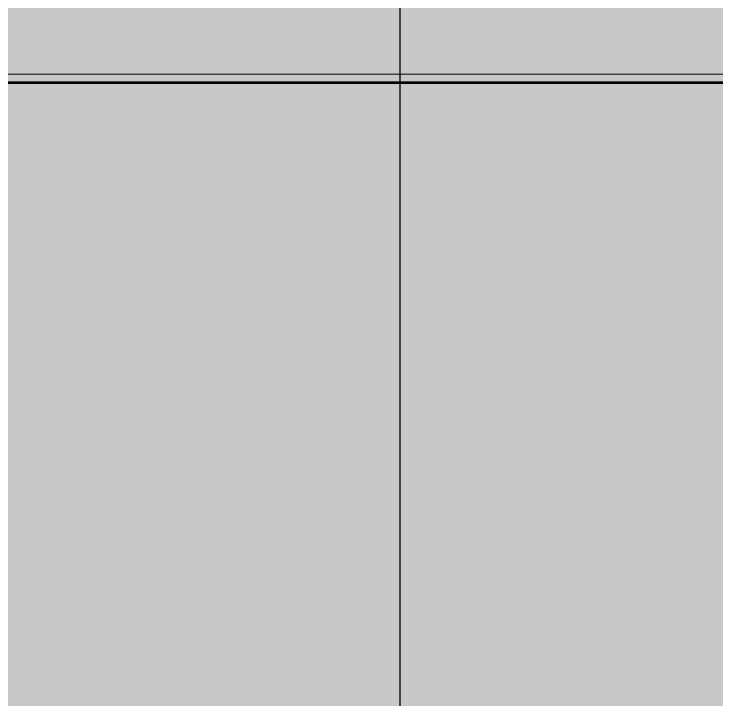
# Model space of a CAD drawing. Header units: inches. Extents: x -1481 to -429, y -1676 to -696.
# Drawn here: x -881.88 to -865.96, y -797.36 to -781.83 of the extents above; entities that cross this region are included whole.
import ezdxf

# ---------------------------------------------------------------- set-up
doc = ezdxf.new("R2010")
doc.units = ezdxf.units.IN
doc.header["$MEASUREMENT"] = 0
doc.layers.add('Layer 1', color=7, linetype='Continuous')

# ---------------------------------------------------------------- blocks, each defined once
blk = doc.blocks.new('block 233')
at = {"layer": 'Layer 1', "true_color": 0x009344}
h = blk.add_hatch(color=114, dxfattribs=at)
h.dxf.hatch_style = 2
h.paths.add_polyline_path([(-693.785, -985.727), (-933.785, -985.727), (-933.785, -695.727), (-693.785, -695.727)])
blk = doc.blocks.new('block 299')
at = {"layer": 'Layer 1', "color": 40, "lineweight": 30, "true_color": 0xf9a01b}
blk.add_lwpolyline([(-873.134, -776.717), (-834.071, -776.717), (-834.071, -979.845), (-873.134, -979.845), (-873.134, -776.717)], dxfattribs=at)
blk.add_open_spline([(-895.75, -776.717), (-895.75, -776.717), (-873.134, -776.717), (-873.134, -776.717), (-873.134, -776.717), (-873.134, -979.845), (-873.134, -979.845), (-873.134, -979.845), (-912.197, -979.845), (-912.197, -979.845), (-912.197, -979.845), (-912.197, -792.342), (-912.197, -792.342), (-912.197, -783.712), (-904.833, -776.717), (-895.75, -776.717)], degree=3, knots=[0, 0, 0, 0, 1, 1, 1, 2, 2, 2, 3, 3, 3, 4, 4, 4, 5, 5, 5, 5], dxfattribs=at)
blk = doc.blocks.new('block 298')
at = {"layer": 'Layer 1', "true_color": 0x49c6ea}
h = blk.add_hatch(color=133, dxfattribs=at)
h.dxf.hatch_style = 2
h.paths.add_polyline_path([(-918.978, -972.482), (-748.663, -972.482), (-748.663, -755.291), (-918.978, -755.291)])
h = blk.add_hatch(color=133, dxfattribs=at)
h.dxf.hatch_style = 2
h.paths.add_polyline_path([(-911.732, -783.192), (-755.48, -783.192), (-755.48, -760.283), (-911.732, -760.283)])
h = blk.add_hatch(color=133, dxfattribs=at)
h.dxf.hatch_style = 2
h.paths.add_polyline_path([(-907.24, -967.404), (-761.143, -967.404), (-761.143, -765.838), (-907.24, -765.838)])
at = {"layer": 'Layer 1', "true_color": 0xffed96}
h = blk.add_hatch(color=41, dxfattribs=at)
h.dxf.hatch_style = 2
h.paths.add_polyline_path([(-756.165, -783.387), (-911.867, -783.387), (-911.867, -799.689), (-756.165, -799.689)])
at = {"layer": 'Layer 1', "lineweight": 0}
for points in [[(-911.732, -783.192), (-755.48, -783.192), (-755.48, -760.283), (-911.732, -760.283), (-911.732, -783.192)], [(-756.165, -783.387), (-911.867, -783.387), (-911.867, -799.689), (-756.165, -799.689), (-756.165, -783.387)]]:
    blk.add_lwpolyline(points, dxfattribs=at)
at = {"layer": 'Layer 1', "color": 44, "lineweight": 53, "true_color": 0xaf7e09}
blk.add_lwpolyline([(-756.165, -783.387), (-911.867, -783.387), (-911.867, -799.689), (-756.165, -799.689), (-756.165, -783.387)], dxfattribs=at)
at = {"layer": 'Layer 1'}
blk.add_blockref('block 299', (0, 0), dxfattribs=at)
blk = doc.blocks.new('block 297')
at = {"layer": 'Layer 1'}
blk.add_blockref('block 298', (0, 0), dxfattribs=at)

msp = doc.modelspace()

# ---------------------------------------------------------------- hatches: boundary and pattern name
at = {"layer": 'Layer 1', "true_color": 0x006738}
h = msp.add_hatch(color=116, dxfattribs=at)
h.dxf.hatch_style = 2
h.paths.add_polyline_path([(-749.015, -970.727), (-919.015, -970.727), (-919.015, -752.351), (-749.015, -752.351)])

# ---------------------------------------------------------------- block references
at = {"layer": 'Layer 1'}
for name in ['block 233', 'block 297']:
    msp.add_blockref(name, (0, 0), dxfattribs=at)

doc.saveas('drawing.dxf')
